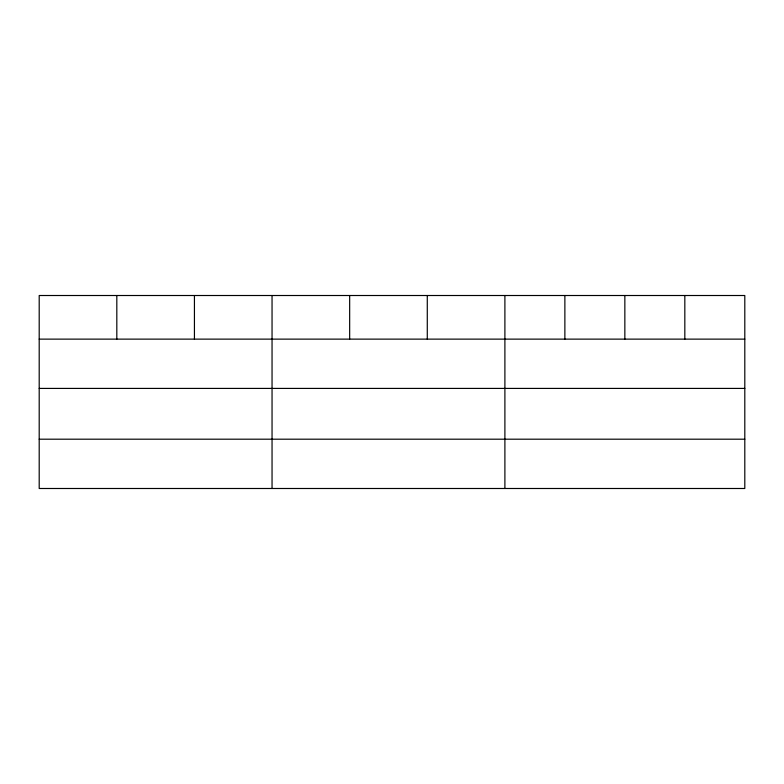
<?xml version="1.0" encoding="UTF-8"?>
<svg xmlns="http://www.w3.org/2000/svg" width="784" height="784" viewBox="0 0 784 784"><rect width="100%" height="100%" fill="white"/><g stroke="black" fill="none" stroke-linecap="round" stroke-linejoin="round"><path stroke-width="1.18" d="M744.8 388.413L744.8 295.509L39.2 295.509L39.2 488.491L744.8 488.491L744.8 388.413L39.2 388.413M39.2 339.129L744.8 339.129M39.2 439.197L744.8 439.197M684.824 295.509L684.824 339.129M624.848 295.509L624.848 339.129M564.872 295.509L564.872 339.129M504.896 295.509L504.896 488.491M427.28 295.509L427.28 339.129M349.664 295.509L349.664 339.129M272.048 295.509L272.048 488.491M194.432 295.509L194.432 339.129M116.816 295.509L116.816 339.129"/></g></svg>
